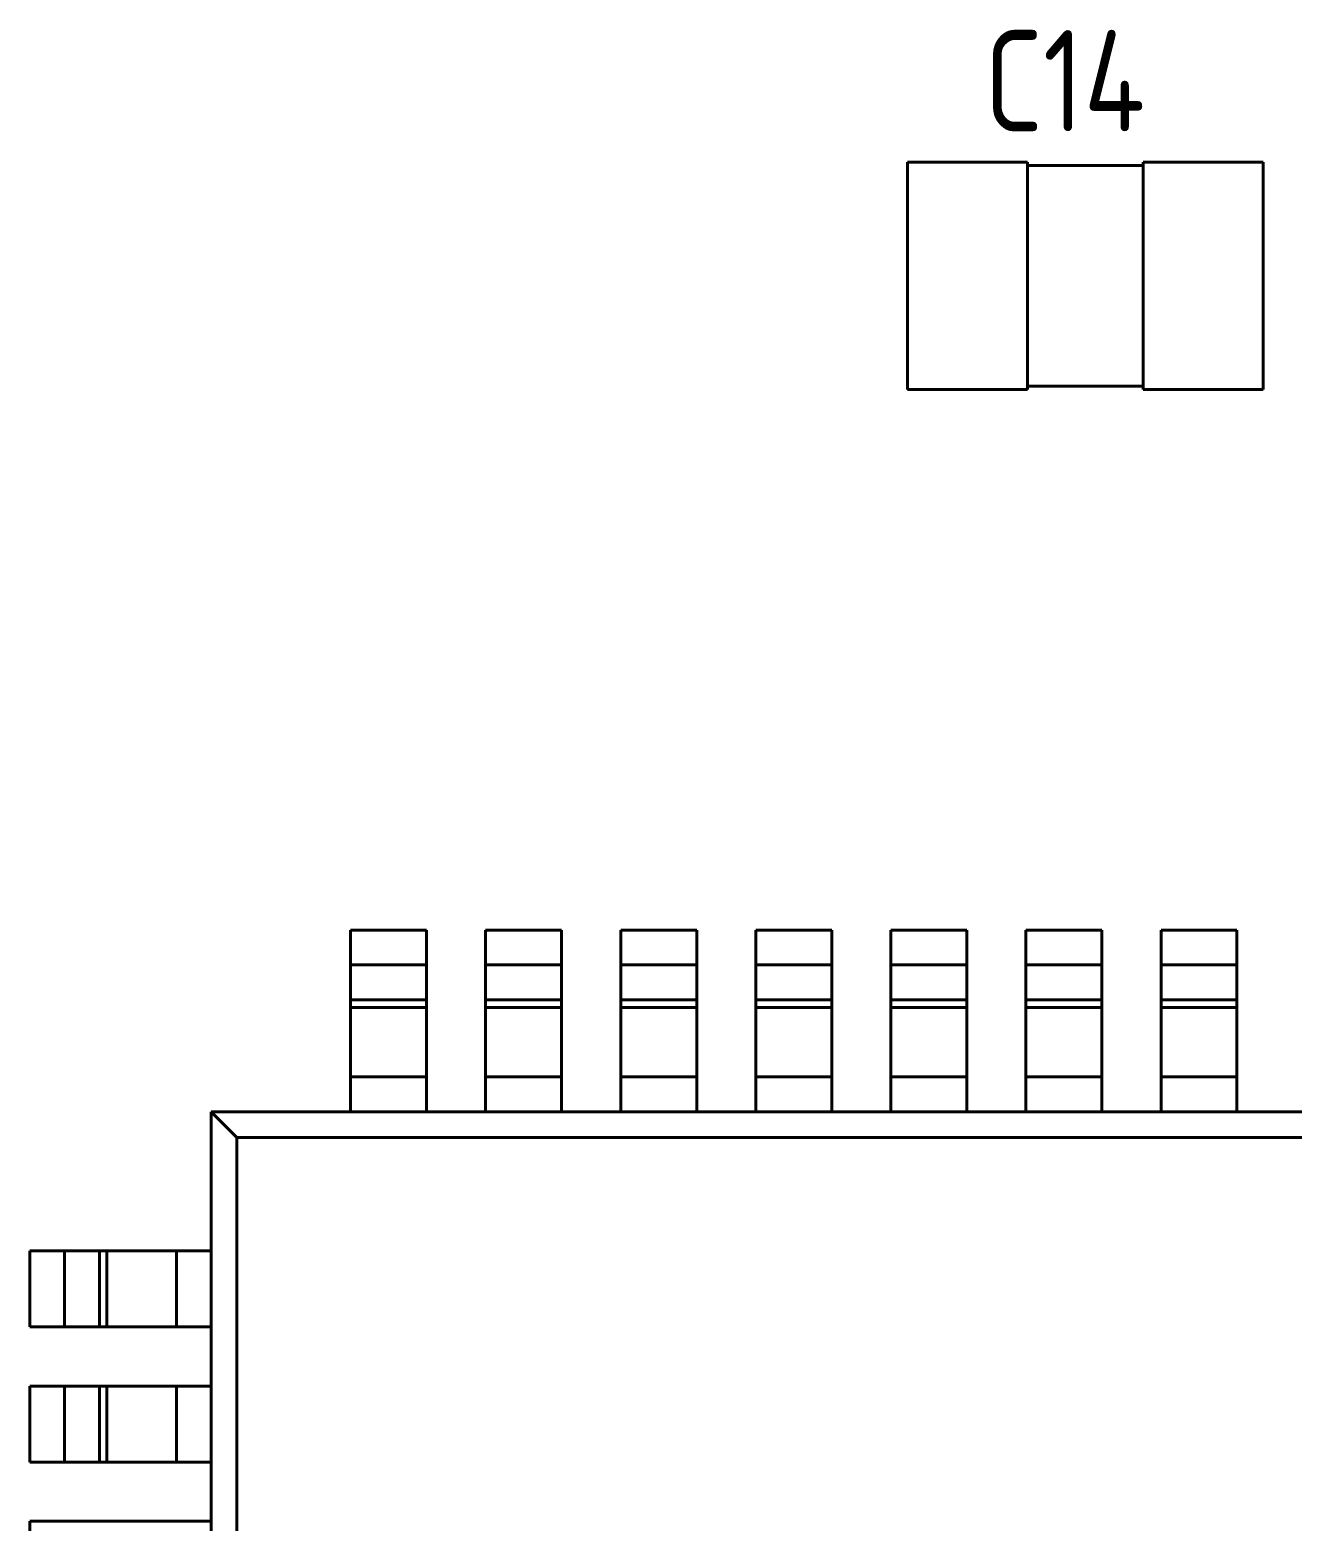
# Paper-space layout 'Layout1' of a CAD drawing. Extents: x -1 to 840, y -1 to 593.
# Drawn here: x 174.46 to 189.41, y 409.42 to 427.08 of the extents above; entities that cross this region are included whole.
import ezdxf

# ---------------------------------------------------------------- set-up
doc = ezdxf.new("R2010")
doc.units = 0
doc.header["$MEASUREMENT"] = 0
doc.layers.add('Основная', color=7, linetype='CONTINUOUS', lineweight=40)
doc.styles.add('GOST type A0', font='', dxfattribs={"oblique": 15, "height": 3.5})
doc.styles.get('GOST type A0').set_extended_font_data('GOST type A')

psp = doc.layouts.get("Layout1")

# ---------------------------------------------------------------- linework, layer by layer
at = {"layer": 'Основная'}
for p, q in [((186.273, 425.513), (184.851, 425.513)), ((184.851, 425.513), (184.851, 422.821)), ((184.851, 425.513), (184.851, 422.821)), ((186.273, 425.513), (184.851, 425.513)), ((186.273, 425.513), (184.851, 425.513)), ((184.851, 425.513), (184.851, 422.821)), ((184.851, 425.513), (184.851, 422.821)), ((186.273, 425.513), (184.851, 425.513)), ((186.273, 425.475), (186.273, 425.513)), ((186.273, 425.513), (186.273, 422.821)), ((186.273, 425.475), (186.273, 425.513)), ((186.273, 425.513), (186.273, 422.821)), ((187.645, 425.475), (186.273, 425.475)), ((187.645, 425.475), (186.273, 425.475)), ((187.645, 425.475), (186.273, 425.475)), ((187.645, 425.475), (186.273, 425.475)), ((189.067, 425.513), (187.645, 425.513)), ((187.645, 425.513), (187.645, 425.475)), ((187.645, 425.513), (187.645, 422.821)), ((189.067, 425.513), (187.645, 425.513)), ((189.067, 425.513), (187.645, 425.513)), ((187.645, 425.513), (187.645, 425.475)), ((187.645, 425.513), (187.645, 422.821)), ((189.067, 425.513), (187.645, 425.513)), ((189.067, 422.821), (189.067, 425.513)), ((189.067, 425.513), (189.067, 422.821)), ((189.067, 422.821), (189.067, 425.513)), ((189.067, 425.513), (189.067, 422.821)), ((184.851, 422.821), (186.273, 422.821)), ((186.273, 422.821), (184.851, 422.821)), ((184.851, 422.821), (186.273, 422.821)), ((186.273, 422.821), (184.851, 422.821)), ((186.273, 422.821), (186.273, 422.859)), ((186.273, 422.859), (187.645, 422.859)), ((187.645, 422.859), (186.273, 422.859)), ((186.273, 422.821), (186.273, 422.859)), ((186.273, 422.859), (187.645, 422.859)), ((187.645, 422.859), (186.273, 422.859)), ((187.645, 422.859), (187.645, 422.821)), ((187.645, 422.859), (187.645, 422.821)), ((187.645, 422.821), (189.067, 422.821)), ((189.067, 422.821), (187.645, 422.821)), ((187.645, 422.821), (189.067, 422.821)), ((189.067, 422.821), (187.645, 422.821)), ((179.156, 416.417), (178.256, 416.417)), ((178.256, 416.417), (178.256, 414.267)), ((178.256, 416.417), (178.256, 416.005)), ((179.156, 416.417), (178.256, 416.417)), ((179.156, 416.417), (178.256, 416.417)), ((178.256, 416.417), (178.256, 414.267)), ((178.256, 416.417), (178.256, 416.005)), ((179.156, 416.417), (178.256, 416.417)), ((179.156, 414.267), (179.156, 416.417)), ((179.156, 416.417), (179.156, 416.005)), ((179.156, 414.267), (179.156, 416.417)), ((179.156, 416.417), (179.156, 416.005)), ((180.756, 416.417), (179.856, 416.417)), ((179.856, 416.417), (179.856, 414.267)), ((179.856, 416.417), (179.856, 416.005)), ((180.756, 416.417), (179.856, 416.417)), ((180.756, 416.417), (179.856, 416.417)), ((179.856, 416.417), (179.856, 414.267)), ((179.856, 416.417), (179.856, 416.005)), ((180.756, 416.417), (179.856, 416.417)), ((180.756, 414.267), (180.756, 416.417)), ((180.756, 416.417), (180.756, 416.005)), ((180.756, 414.267), (180.756, 416.417)), ((180.756, 416.417), (180.756, 416.005)), ((182.356, 416.417), (181.456, 416.417)), ((181.456, 416.417), (181.456, 414.267)), ((181.456, 416.417), (181.456, 416.005)), ((182.356, 416.417), (181.456, 416.417)), ((182.356, 416.417), (181.456, 416.417)), ((181.456, 416.417), (181.456, 414.267)), ((181.456, 416.417), (181.456, 416.005)), ((182.356, 416.417), (181.456, 416.417)), ((182.356, 414.267), (182.356, 416.417)), ((182.356, 416.417), (182.356, 416.005)), ((182.356, 414.267), (182.356, 416.417)), ((182.356, 416.417), (182.356, 416.005)), ((183.956, 416.417), (183.056, 416.417)), ((183.056, 416.417), (183.056, 414.267)), ((183.056, 416.417), (183.056, 416.005)), ((183.056, 416.417), (183.956, 416.417)), ((183.956, 416.417), (183.056, 416.417)), ((183.056, 416.417), (183.056, 414.267)), ((183.056, 416.417), (183.056, 416.005)), ((183.056, 416.417), (183.956, 416.417)), ((183.956, 414.267), (183.956, 416.417)), ((183.956, 416.417), (183.956, 416.005)), ((183.956, 414.267), (183.956, 416.417)), ((183.956, 416.417), (183.956, 416.005)), ((185.556, 416.417), (184.656, 416.417)), ((184.656, 416.417), (184.656, 414.267)), ((184.656, 416.417), (184.656, 416.005)), ((185.556, 416.417), (184.656, 416.417)), ((185.556, 416.417), (184.656, 416.417)), ((184.656, 416.417), (184.656, 414.267)), ((184.656, 416.417), (184.656, 416.005)), ((185.556, 416.417), (184.656, 416.417)), ((185.556, 414.267), (185.556, 416.417)), ((185.556, 416.417), (185.556, 416.005)), ((185.556, 414.267), (185.556, 416.417)), ((185.556, 416.417), (185.556, 416.005)), ((187.156, 416.417), (186.256, 416.417)), ((186.256, 416.417), (186.256, 414.267)), ((186.256, 416.417), (186.256, 416.005)), ((187.156, 416.417), (186.256, 416.417)), ((187.156, 416.417), (186.256, 416.417)), ((186.256, 416.417), (186.256, 414.267)), ((186.256, 416.417), (186.256, 416.005)), ((187.156, 416.417), (186.256, 416.417)), ((187.156, 414.267), (187.156, 416.417)), ((187.156, 416.417), (187.156, 416.005)), ((187.156, 414.267), (187.156, 416.417)), ((187.156, 416.417), (187.156, 416.005)), ((188.756, 416.417), (187.856, 416.417)), ((187.856, 416.417), (187.856, 414.267)), ((187.856, 416.417), (187.856, 416.005)), ((188.756, 416.417), (187.856, 416.417)), ((188.756, 416.417), (187.856, 416.417)), ((187.856, 416.417), (187.856, 414.267)), ((187.856, 416.417), (187.856, 416.005)), ((188.756, 416.417), (187.856, 416.417)), ((188.756, 414.267), (188.756, 416.417)), ((188.756, 416.417), (188.756, 416.005)), ((188.756, 414.267), (188.756, 416.417)), ((188.756, 416.417), (188.756, 416.005)), ((178.256, 416.005), (178.256, 415.895)), ((179.156, 416.005), (178.256, 416.005)), ((178.256, 416.005), (178.256, 415.895)), ((179.156, 416.005), (178.256, 416.005)), ((179.156, 416.005), (179.156, 415.895)), ((179.156, 416.005), (179.156, 415.895)), ((179.856, 416.005), (179.856, 415.895)), ((180.756, 416.005), (179.856, 416.005)), ((179.856, 416.005), (179.856, 415.895)), ((180.756, 416.005), (179.856, 416.005)), ((180.756, 416.005), (180.756, 415.895)), ((180.756, 416.005), (180.756, 415.895)), ((181.456, 416.005), (181.456, 415.895)), ((182.356, 416.005), (181.456, 416.005)), ((181.456, 416.005), (181.456, 415.895)), ((182.356, 416.005), (181.456, 416.005)), ((182.356, 416.005), (182.356, 415.895)), ((182.356, 416.005), (182.356, 415.895)), ((183.056, 416.005), (183.056, 415.895)), ((183.056, 416.005), (183.956, 416.005)), ((183.056, 416.005), (183.056, 415.895)), ((183.056, 416.005), (183.956, 416.005)), ((183.956, 416.005), (183.956, 415.895)), ((183.956, 416.005), (183.956, 415.895)), ((184.656, 416.005), (184.656, 415.895)), ((185.556, 416.005), (184.656, 416.005)), ((184.656, 416.005), (184.656, 415.895)), ((185.556, 416.005), (184.656, 416.005)), ((185.556, 416.005), (185.556, 415.895)), ((185.556, 416.005), (185.556, 415.895)), ((186.256, 416.005), (186.256, 415.895)), ((187.156, 416.005), (186.256, 416.005)), ((186.256, 416.005), (186.256, 415.895)), ((187.156, 416.005), (186.256, 416.005)), ((187.156, 416.005), (187.156, 415.895)), ((187.156, 416.005), (187.156, 415.895)), ((187.856, 416.005), (187.856, 415.895)), ((188.756, 416.005), (187.856, 416.005)), ((187.856, 416.005), (187.856, 415.895)), ((188.756, 416.005), (187.856, 416.005)), ((188.756, 416.005), (188.756, 415.895)), ((188.756, 416.005), (188.756, 415.895)), ((178.256, 415.895), (178.256, 415.791)), ((178.256, 415.895), (178.256, 415.791)), ((179.156, 415.895), (179.156, 415.791)), ((179.156, 415.895), (179.156, 415.791)), ((179.856, 415.895), (179.856, 415.791)), ((179.856, 415.895), (179.856, 415.791)), ((180.756, 415.895), (180.756, 415.791)), ((180.756, 415.895), (180.756, 415.791)), ((181.456, 415.895), (181.456, 415.791)), ((181.456, 415.895), (181.456, 415.791)), ((182.356, 415.895), (182.356, 415.791)), ((182.356, 415.895), (182.356, 415.791)), ((183.056, 415.895), (183.056, 415.791)), ((183.056, 415.895), (183.056, 415.791)), ((183.956, 415.895), (183.956, 415.791)), ((183.956, 415.895), (183.956, 415.791)), ((184.656, 415.895), (184.656, 415.791)), ((184.656, 415.895), (184.656, 415.791)), ((185.556, 415.895), (185.556, 415.791)), ((185.556, 415.895), (185.556, 415.791)), ((186.256, 415.895), (186.256, 415.791)), ((186.256, 415.895), (186.256, 415.791)), ((187.156, 415.895), (187.156, 415.791)), ((187.156, 415.895), (187.156, 415.791)), ((187.856, 415.895), (187.856, 415.791)), ((187.856, 415.895), (187.856, 415.791)), ((188.756, 415.895), (188.756, 415.791)), ((188.756, 415.895), (188.756, 415.791)), ((178.256, 415.791), (178.256, 415.703)), ((178.256, 415.791), (178.256, 415.703)), ((178.256, 415.703), (178.256, 415.635)), ((178.256, 415.703), (178.256, 415.635)), ((179.156, 415.791), (179.156, 415.703)), ((179.156, 415.791), (179.156, 415.703)), ((179.156, 415.703), (179.156, 415.635)), ((179.156, 415.703), (179.156, 415.635)), ((179.856, 415.791), (179.856, 415.703)), ((179.856, 415.791), (179.856, 415.703)), ((179.856, 415.703), (179.856, 415.635)), ((179.856, 415.703), (179.856, 415.635)), ((180.756, 415.791), (180.756, 415.703)), ((180.756, 415.791), (180.756, 415.703)), ((180.756, 415.703), (180.756, 415.635)), ((180.756, 415.703), (180.756, 415.635)), ((181.456, 415.791), (181.456, 415.703)), ((181.456, 415.791), (181.456, 415.703)), ((181.456, 415.703), (181.456, 415.635)), ((181.456, 415.703), (181.456, 415.635)), ((182.356, 415.791), (182.356, 415.703)), ((182.356, 415.791), (182.356, 415.703)), ((182.356, 415.703), (182.356, 415.635)), ((182.356, 415.703), (182.356, 415.635)), ((183.056, 415.791), (183.056, 415.703)), ((183.056, 415.791), (183.056, 415.703)), ((183.056, 415.703), (183.056, 415.635)), ((183.056, 415.703), (183.056, 415.635)), ((183.956, 415.791), (183.956, 415.703)), ((183.956, 415.791), (183.956, 415.703)), ((183.956, 415.703), (183.956, 415.635)), ((183.956, 415.703), (183.956, 415.635)), ((184.656, 415.791), (184.656, 415.703)), ((184.656, 415.791), (184.656, 415.703)), ((184.656, 415.703), (184.656, 415.635)), ((184.656, 415.703), (184.656, 415.635)), ((185.556, 415.791), (185.556, 415.703)), ((185.556, 415.791), (185.556, 415.703)), ((185.556, 415.703), (185.556, 415.635)), ((185.556, 415.703), (185.556, 415.635)), ((186.256, 415.791), (186.256, 415.703)), ((186.256, 415.791), (186.256, 415.703)), ((186.256, 415.703), (186.256, 415.635)), ((186.256, 415.703), (186.256, 415.635)), ((187.156, 415.791), (187.156, 415.703)), ((187.156, 415.791), (187.156, 415.703)), ((187.156, 415.703), (187.156, 415.635)), ((187.156, 415.703), (187.156, 415.635)), ((187.856, 415.791), (187.856, 415.703)), ((187.856, 415.791), (187.856, 415.703)), ((187.856, 415.703), (187.856, 415.635)), ((187.856, 415.703), (187.856, 415.635)), ((188.756, 415.791), (188.756, 415.703)), ((188.756, 415.791), (188.756, 415.703)), ((188.756, 415.703), (188.756, 415.635)), ((188.756, 415.703), (188.756, 415.635)), ((178.256, 415.635), (178.256, 415.593)), ((178.256, 415.635), (178.256, 415.593)), ((178.256, 415.593), (178.256, 415.503)), ((179.156, 415.593), (178.256, 415.593)), ((178.256, 415.593), (178.256, 415.503)), ((179.156, 415.593), (178.256, 415.593)), ((178.256, 415.503), (178.256, 415.417)), ((179.156, 415.503), (178.256, 415.503)), ((178.256, 415.503), (178.256, 415.417)), ((179.156, 415.503), (178.256, 415.503)), ((179.156, 415.635), (179.156, 415.593)), ((179.156, 415.635), (179.156, 415.593)), ((179.156, 415.593), (179.156, 415.503)), ((179.156, 415.593), (179.156, 415.503)), ((179.156, 415.503), (179.156, 415.417)), ((179.156, 415.503), (179.156, 415.417)), ((179.856, 415.635), (179.856, 415.593)), ((179.856, 415.635), (179.856, 415.593)), ((179.856, 415.593), (179.856, 415.503)), ((180.756, 415.593), (179.856, 415.593)), ((179.856, 415.593), (179.856, 415.503)), ((180.756, 415.593), (179.856, 415.593)), ((179.856, 415.503), (179.856, 415.417)), ((180.756, 415.503), (179.856, 415.503)), ((179.856, 415.503), (179.856, 415.417)), ((180.756, 415.503), (179.856, 415.503)), ((180.756, 415.635), (180.756, 415.593)), ((180.756, 415.635), (180.756, 415.593)), ((180.756, 415.593), (180.756, 415.503)), ((180.756, 415.593), (180.756, 415.503)), ((180.756, 415.503), (180.756, 415.417)), ((180.756, 415.503), (180.756, 415.417)), ((181.456, 415.635), (181.456, 415.593)), ((181.456, 415.635), (181.456, 415.593)), ((181.456, 415.593), (181.456, 415.503)), ((182.356, 415.593), (181.456, 415.593)), ((181.456, 415.593), (181.456, 415.503)), ((182.356, 415.593), (181.456, 415.593)), ((181.456, 415.503), (181.456, 415.417)), ((182.356, 415.503), (181.456, 415.503)), ((181.456, 415.503), (181.456, 415.417)), ((182.356, 415.503), (181.456, 415.503)), ((182.356, 415.635), (182.356, 415.593)), ((182.356, 415.635), (182.356, 415.593)), ((182.356, 415.593), (182.356, 415.503)), ((182.356, 415.593), (182.356, 415.503)), ((182.356, 415.503), (182.356, 415.417)), ((182.356, 415.503), (182.356, 415.417)), ((183.056, 415.635), (183.056, 415.593)), ((183.056, 415.635), (183.056, 415.593)), ((183.056, 415.593), (183.056, 415.503)), ((183.056, 415.593), (183.956, 415.593)), ((183.056, 415.593), (183.056, 415.503)), ((183.056, 415.593), (183.956, 415.593)), ((183.056, 415.503), (183.056, 415.417)), ((183.056, 415.503), (183.956, 415.503)), ((183.056, 415.503), (183.056, 415.417)), ((183.056, 415.503), (183.956, 415.503)), ((183.956, 415.635), (183.956, 415.593)), ((183.956, 415.635), (183.956, 415.593)), ((183.956, 415.593), (183.956, 415.503)), ((183.956, 415.593), (183.956, 415.503)), ((183.956, 415.503), (183.956, 415.417)), ((183.956, 415.503), (183.956, 415.417)), ((184.656, 415.635), (184.656, 415.593)), ((184.656, 415.635), (184.656, 415.593)), ((184.656, 415.593), (184.656, 415.503)), ((185.556, 415.593), (184.656, 415.593)), ((184.656, 415.593), (184.656, 415.503)), ((185.556, 415.593), (184.656, 415.593)), ((184.656, 415.503), (184.656, 415.417)), ((185.556, 415.503), (184.656, 415.503)), ((184.656, 415.503), (184.656, 415.417)), ((185.556, 415.503), (184.656, 415.503)), ((185.556, 415.635), (185.556, 415.593)), ((185.556, 415.635), (185.556, 415.593)), ((185.556, 415.593), (185.556, 415.503)), ((185.556, 415.593), (185.556, 415.503)), ((185.556, 415.503), (185.556, 415.417)), ((185.556, 415.503), (185.556, 415.417)), ((186.256, 415.635), (186.256, 415.593)), ((186.256, 415.635), (186.256, 415.593)), ((186.256, 415.593), (186.256, 415.503)), ((187.156, 415.593), (186.256, 415.593)), ((186.256, 415.593), (186.256, 415.503)), ((187.156, 415.593), (186.256, 415.593)), ((186.256, 415.503), (186.256, 415.417)), ((187.156, 415.503), (186.256, 415.503)), ((186.256, 415.503), (186.256, 415.417)), ((187.156, 415.503), (186.256, 415.503)), ((187.156, 415.635), (187.156, 415.593)), ((187.156, 415.635), (187.156, 415.593)), ((187.156, 415.593), (187.156, 415.503)), ((187.156, 415.593), (187.156, 415.503)), ((187.156, 415.503), (187.156, 415.417)), ((187.156, 415.503), (187.156, 415.417)), ((187.856, 415.635), (187.856, 415.593)), ((187.856, 415.635), (187.856, 415.593)), ((187.856, 415.593), (187.856, 415.503)), ((188.756, 415.593), (187.856, 415.593)), ((187.856, 415.593), (187.856, 415.503)), ((188.756, 415.593), (187.856, 415.593)), ((187.856, 415.503), (187.856, 415.417)), ((188.756, 415.503), (187.856, 415.503)), ((187.856, 415.503), (187.856, 415.417)), ((188.756, 415.503), (187.856, 415.503)), ((188.756, 415.635), (188.756, 415.593)), ((188.756, 415.635), (188.756, 415.593)), ((188.756, 415.593), (188.756, 415.503)), ((188.756, 415.593), (188.756, 415.503)), ((188.756, 415.503), (188.756, 415.417)), ((188.756, 415.503), (188.756, 415.417)), ((178.256, 415.417), (178.256, 415.283)), ((178.256, 415.417), (178.256, 415.283)), ((179.156, 415.417), (179.156, 415.283)), ((179.156, 415.417), (179.156, 415.283)), ((179.856, 415.417), (179.856, 415.283)), ((179.856, 415.417), (179.856, 415.283)), ((180.756, 415.417), (180.756, 415.283)), ((180.756, 415.417), (180.756, 415.283)), ((181.456, 415.417), (181.456, 415.283)), ((181.456, 415.417), (181.456, 415.283)), ((182.356, 415.417), (182.356, 415.283)), ((182.356, 415.417), (182.356, 415.283)), ((183.056, 415.417), (183.056, 415.283)), ((183.056, 415.417), (183.056, 415.283)), ((183.956, 415.417), (183.956, 415.283)), ((183.956, 415.417), (183.956, 415.283)), ((184.656, 415.417), (184.656, 415.283)), ((184.656, 415.417), (184.656, 415.283)), ((185.556, 415.417), (185.556, 415.283)), ((185.556, 415.417), (185.556, 415.283)), ((186.256, 415.417), (186.256, 415.283)), ((186.256, 415.417), (186.256, 415.283)), ((187.156, 415.417), (187.156, 415.283)), ((187.156, 415.417), (187.156, 415.283)), ((187.856, 415.417), (187.856, 415.283)), ((187.856, 415.417), (187.856, 415.283)), ((188.756, 415.417), (188.756, 415.283)), ((188.756, 415.417), (188.756, 415.283)), ((178.256, 415.283), (178.256, 415.105)), ((178.256, 415.283), (178.256, 415.105)), ((179.156, 415.283), (179.156, 415.105)), ((179.156, 415.283), (179.156, 415.105)), ((179.856, 415.283), (179.856, 415.105)), ((179.856, 415.283), (179.856, 415.105)), ((180.756, 415.283), (180.756, 415.105)), ((180.756, 415.283), (180.756, 415.105)), ((181.456, 415.283), (181.456, 415.105)), ((181.456, 415.283), (181.456, 415.105)), ((182.356, 415.283), (182.356, 415.105)), ((182.356, 415.283), (182.356, 415.105)), ((183.056, 415.283), (183.056, 415.105)), ((183.056, 415.283), (183.056, 415.105)), ((183.956, 415.283), (183.956, 415.105)), ((183.956, 415.283), (183.956, 415.105)), ((184.656, 415.283), (184.656, 415.105)), ((184.656, 415.283), (184.656, 415.105)), ((185.556, 415.283), (185.556, 415.105)), ((185.556, 415.283), (185.556, 415.105)), ((186.256, 415.283), (186.256, 415.105)), ((186.256, 415.283), (186.256, 415.105)), ((187.156, 415.283), (187.156, 415.105)), ((187.156, 415.283), (187.156, 415.105)), ((187.856, 415.283), (187.856, 415.105)), ((187.856, 415.283), (187.856, 415.105)), ((188.756, 415.283), (188.756, 415.105)), ((188.756, 415.283), (188.756, 415.105)), ((178.256, 415.105), (178.256, 414.899)), ((178.256, 415.105), (178.256, 414.899)), ((179.156, 415.105), (179.156, 414.899)), ((179.156, 415.105), (179.156, 414.899)), ((179.856, 415.105), (179.856, 414.899)), ((179.856, 415.105), (179.856, 414.899)), ((180.756, 415.105), (180.756, 414.899)), ((180.756, 415.105), (180.756, 414.899)), ((181.456, 415.105), (181.456, 414.899)), ((181.456, 415.105), (181.456, 414.899)), ((182.356, 415.105), (182.356, 414.899)), ((182.356, 415.105), (182.356, 414.899)), ((183.056, 415.105), (183.056, 414.899)), ((183.056, 415.105), (183.056, 414.899)), ((183.956, 415.105), (183.956, 414.899)), ((183.956, 415.105), (183.956, 414.899)), ((184.656, 415.105), (184.656, 414.899)), ((184.656, 415.105), (184.656, 414.899)), ((185.556, 415.105), (185.556, 414.899)), ((185.556, 415.105), (185.556, 414.899)), ((186.256, 415.105), (186.256, 414.899)), ((186.256, 415.105), (186.256, 414.899)), ((187.156, 415.105), (187.156, 414.899)), ((187.156, 415.105), (187.156, 414.899)), ((187.856, 415.105), (187.856, 414.899)), ((187.856, 415.105), (187.856, 414.899)), ((188.756, 415.105), (188.756, 414.899)), ((188.756, 415.105), (188.756, 414.899)), ((178.256, 414.899), (178.256, 414.679)), ((178.256, 414.899), (178.256, 414.679)), ((179.156, 414.899), (179.156, 414.679)), ((179.156, 414.899), (179.156, 414.679)), ((179.856, 414.899), (179.856, 414.679)), ((179.856, 414.899), (179.856, 414.679)), ((180.756, 414.899), (180.756, 414.679)), ((180.756, 414.899), (180.756, 414.679)), ((181.456, 414.899), (181.456, 414.679)), ((181.456, 414.899), (181.456, 414.679)), ((182.356, 414.899), (182.356, 414.679)), ((182.356, 414.899), (182.356, 414.679)), ((183.056, 414.899), (183.056, 414.679)), ((183.056, 414.899), (183.056, 414.679)), ((183.956, 414.899), (183.956, 414.679)), ((183.956, 414.899), (183.956, 414.679)), ((184.656, 414.899), (184.656, 414.679)), ((184.656, 414.899), (184.656, 414.679)), ((185.556, 414.899), (185.556, 414.679)), ((185.556, 414.899), (185.556, 414.679)), ((186.256, 414.899), (186.256, 414.679)), ((186.256, 414.899), (186.256, 414.679)), ((187.156, 414.899), (187.156, 414.679)), ((187.156, 414.899), (187.156, 414.679)), ((187.856, 414.899), (187.856, 414.679)), ((187.856, 414.899), (187.856, 414.679)), ((188.756, 414.899), (188.756, 414.679)), ((188.756, 414.899), (188.756, 414.679)), ((178.256, 414.679), (178.256, 414.267)), ((179.156, 414.679), (178.256, 414.679)), ((178.256, 414.679), (178.256, 414.267)), ((179.156, 414.679), (178.256, 414.679)), ((179.156, 414.679), (179.156, 414.267)), ((179.156, 414.679), (179.156, 414.267)), ((179.856, 414.679), (179.856, 414.267)), ((180.756, 414.679), (179.856, 414.679)), ((179.856, 414.679), (179.856, 414.267)), ((180.756, 414.679), (179.856, 414.679)), ((180.756, 414.679), (180.756, 414.267)), ((180.756, 414.679), (180.756, 414.267)), ((181.456, 414.679), (181.456, 414.267)), ((182.356, 414.679), (181.456, 414.679)), ((181.456, 414.679), (181.456, 414.267)), ((182.356, 414.679), (181.456, 414.679)), ((182.356, 414.679), (182.356, 414.267)), ((182.356, 414.679), (182.356, 414.267)), ((183.056, 414.679), (183.056, 414.267)), ((183.056, 414.679), (183.956, 414.679)), ((183.056, 414.679), (183.056, 414.267)), ((183.056, 414.679), (183.956, 414.679)), ((183.956, 414.679), (183.956, 414.267)), ((183.956, 414.679), (183.956, 414.267)), ((184.656, 414.679), (184.656, 414.267)), ((185.556, 414.679), (184.656, 414.679)), ((184.656, 414.679), (184.656, 414.267)), ((185.556, 414.679), (184.656, 414.679)), ((185.556, 414.679), (185.556, 414.267)), ((185.556, 414.679), (185.556, 414.267)), ((186.256, 414.679), (186.256, 414.267)), ((187.156, 414.679), (186.256, 414.679)), ((186.256, 414.679), (186.256, 414.267)), ((187.156, 414.679), (186.256, 414.679)), ((187.156, 414.679), (187.156, 414.267)), ((187.156, 414.679), (187.156, 414.267)), ((187.856, 414.679), (187.856, 414.267)), ((188.756, 414.679), (187.856, 414.679)), ((187.856, 414.679), (187.856, 414.267)), ((188.756, 414.679), (187.856, 414.679)), ((188.756, 414.679), (188.756, 414.267)), ((188.756, 414.679), (188.756, 414.267)), ((178.256, 414.267), (176.606, 414.267)), ((176.606, 414.267), (176.606, 412.617)), ((176.606, 414.267), (196.806, 414.267)), ((176.606, 414.267), (176.91, 413.963)), ((176.606, 414.267), (176.606, 394.067)), ((178.256, 414.267), (176.606, 414.267)), ((176.606, 414.267), (176.606, 412.617)), ((176.606, 414.267), (196.806, 414.267)), ((176.606, 414.267), (176.91, 413.963)), ((176.606, 414.267), (176.606, 394.067)), ((179.856, 414.267), (179.156, 414.267)), ((179.856, 414.267), (179.156, 414.267)), ((181.456, 414.267), (180.756, 414.267)), ((181.456, 414.267), (180.756, 414.267)), ((183.056, 414.267), (182.356, 414.267)), ((183.056, 414.267), (182.356, 414.267)), ((184.656, 414.267), (183.956, 414.267)), ((184.656, 414.267), (183.956, 414.267)), ((186.256, 414.267), (185.556, 414.267)), ((186.256, 414.267), (185.556, 414.267)), ((187.856, 414.267), (187.156, 414.267)), ((187.856, 414.267), (187.156, 414.267)), ((189.456, 414.267), (188.756, 414.267)), ((189.456, 414.267), (188.756, 414.267)), ((176.91, 413.963), (196.502, 413.963)), ((176.91, 413.963), (176.91, 394.371)), ((176.91, 413.963), (196.502, 413.963)), ((176.91, 413.963), (176.91, 394.371)), ((176.606, 412.617), (174.456, 412.617)), ((174.456, 412.617), (174.456, 411.717)), ((174.868, 412.617), (174.456, 412.617)), ((174.456, 412.617), (174.456, 411.717)), ((176.606, 412.617), (174.456, 412.617)), ((174.456, 412.617), (174.456, 411.717)), ((174.868, 412.617), (174.456, 412.617)), ((174.456, 412.617), (174.456, 411.717)), ((174.978, 412.617), (174.868, 412.617)), ((174.868, 412.617), (174.868, 411.717)), ((174.978, 412.617), (174.868, 412.617)), ((174.868, 412.617), (174.868, 411.717)), ((175.082, 412.617), (174.978, 412.617)), ((175.082, 412.617), (174.978, 412.617)), ((175.17, 412.617), (175.082, 412.617)), ((175.17, 412.617), (175.082, 412.617)), ((175.238, 412.617), (175.17, 412.617)), ((175.238, 412.617), (175.17, 412.617)), ((175.28, 412.617), (175.238, 412.617)), ((175.28, 412.617), (175.238, 412.617)), ((175.37, 412.617), (175.28, 412.617)), ((175.28, 412.617), (175.28, 411.717)), ((175.37, 412.617), (175.28, 412.617)), ((175.28, 412.617), (175.28, 411.717)), ((175.456, 412.617), (175.37, 412.617)), ((175.37, 412.617), (175.37, 411.717)), ((175.456, 412.617), (175.37, 412.617)), ((175.37, 412.617), (175.37, 411.717)), ((175.59, 412.617), (175.456, 412.617)), ((175.59, 412.617), (175.456, 412.617)), ((175.768, 412.617), (175.59, 412.617)), ((175.768, 412.617), (175.59, 412.617)), ((175.768, 412.617), (175.974, 412.617)), ((175.768, 412.617), (175.974, 412.617)), ((176.194, 412.617), (175.974, 412.617)), ((176.194, 412.617), (175.974, 412.617)), ((176.606, 412.617), (176.194, 412.617)), ((176.194, 412.617), (176.194, 411.717)), ((176.606, 412.617), (176.194, 412.617)), ((176.194, 412.617), (176.194, 411.717)), ((174.456, 411.717), (176.606, 411.717)), ((174.868, 411.717), (174.456, 411.717)), ((174.456, 411.717), (176.606, 411.717)), ((174.868, 411.717), (174.456, 411.717)), ((174.978, 411.717), (174.868, 411.717)), ((174.978, 411.717), (174.868, 411.717)), ((175.082, 411.717), (174.978, 411.717)), ((175.082, 411.717), (174.978, 411.717)), ((175.17, 411.717), (175.082, 411.717)), ((175.17, 411.717), (175.082, 411.717)), ((175.238, 411.717), (175.17, 411.717)), ((175.238, 411.717), (175.17, 411.717)), ((175.28, 411.717), (175.238, 411.717)), ((175.28, 411.717), (175.238, 411.717)), ((175.37, 411.717), (175.28, 411.717)), ((175.37, 411.717), (175.28, 411.717)), ((175.456, 411.717), (175.37, 411.717)), ((175.456, 411.717), (175.37, 411.717)), ((175.59, 411.717), (175.456, 411.717)), ((175.59, 411.717), (175.456, 411.717)), ((175.768, 411.717), (175.59, 411.717)), ((175.768, 411.717), (175.59, 411.717)), ((175.974, 411.717), (175.768, 411.717)), ((175.974, 411.717), (175.768, 411.717)), ((176.194, 411.717), (175.974, 411.717)), ((176.194, 411.717), (175.974, 411.717)), ((176.606, 411.717), (176.194, 411.717)), ((176.606, 411.717), (176.194, 411.717)), ((176.606, 411.717), (176.606, 411.017)), ((176.606, 411.717), (176.606, 411.017)), ((176.606, 411.017), (174.456, 411.017)), ((174.456, 411.017), (174.456, 410.117)), ((174.868, 411.017), (174.456, 411.017)), ((174.456, 411.017), (174.456, 410.117)), ((176.606, 411.017), (174.456, 411.017)), ((174.456, 411.017), (174.456, 410.117)), ((174.868, 411.017), (174.456, 411.017)), ((174.456, 411.017), (174.456, 410.117)), ((174.978, 411.017), (174.868, 411.017)), ((174.868, 411.017), (174.868, 410.117)), ((174.978, 411.017), (174.868, 411.017)), ((174.868, 411.017), (174.868, 410.117)), ((175.082, 411.017), (174.978, 411.017)), ((175.082, 411.017), (174.978, 411.017)), ((175.17, 411.017), (175.082, 411.017)), ((175.17, 411.017), (175.082, 411.017)), ((175.238, 411.017), (175.17, 411.017)), ((175.238, 411.017), (175.17, 411.017)), ((175.28, 411.017), (175.238, 411.017)), ((175.28, 411.017), (175.238, 411.017)), ((175.37, 411.017), (175.28, 411.017)), ((175.28, 411.017), (175.28, 410.117)), ((175.37, 411.017), (175.28, 411.017)), ((175.28, 411.017), (175.28, 410.117)), ((175.456, 411.017), (175.37, 411.017)), ((175.37, 411.017), (175.37, 410.117)), ((175.456, 411.017), (175.37, 411.017)), ((175.37, 411.017), (175.37, 410.117)), ((175.59, 411.017), (175.456, 411.017)), ((175.59, 411.017), (175.456, 411.017)), ((175.768, 411.017), (175.59, 411.017)), ((175.768, 411.017), (175.59, 411.017)), ((175.974, 411.017), (175.768, 411.017)), ((175.974, 411.017), (175.768, 411.017)), ((176.194, 411.017), (175.974, 411.017)), ((176.194, 411.017), (175.974, 411.017)), ((176.606, 411.017), (176.194, 411.017)), ((176.194, 411.017), (176.194, 410.117)), ((176.606, 411.017), (176.194, 411.017)), ((176.194, 411.017), (176.194, 410.117)), ((174.456, 410.117), (176.606, 410.117)), ((174.868, 410.117), (174.456, 410.117)), ((174.456, 410.117), (176.606, 410.117)), ((174.868, 410.117), (174.456, 410.117)), ((174.978, 410.117), (174.868, 410.117)), ((174.978, 410.117), (174.868, 410.117)), ((175.082, 410.117), (174.978, 410.117)), ((175.082, 410.117), (174.978, 410.117)), ((175.17, 410.117), (175.082, 410.117)), ((175.17, 410.117), (175.082, 410.117)), ((175.238, 410.117), (175.17, 410.117)), ((175.238, 410.117), (175.17, 410.117)), ((175.28, 410.117), (175.238, 410.117)), ((175.28, 410.117), (175.238, 410.117)), ((175.37, 410.117), (175.28, 410.117)), ((175.37, 410.117), (175.28, 410.117)), ((175.456, 410.117), (175.37, 410.117)), ((175.456, 410.117), (175.37, 410.117)), ((175.59, 410.117), (175.456, 410.117)), ((175.59, 410.117), (175.456, 410.117)), ((175.768, 410.117), (175.59, 410.117)), ((175.768, 410.117), (175.59, 410.117)), ((175.974, 410.117), (175.768, 410.117)), ((175.974, 410.117), (175.768, 410.117)), ((176.194, 410.117), (175.974, 410.117)), ((176.194, 410.117), (175.974, 410.117)), ((176.606, 410.117), (176.194, 410.117)), ((176.606, 410.117), (176.194, 410.117)), ((176.606, 410.117), (176.606, 409.417)), ((176.606, 410.117), (176.606, 409.417)), ((176.606, 409.417), (174.456, 409.417)), ((174.456, 409.417), (174.456, 408.517)), ((176.606, 409.417), (174.456, 409.417)), ((174.456, 409.417), (174.456, 408.517))]:
    psp.add_line(p, q, dxfattribs=at)

# ---------------------------------------------------------------- texts
at = {"layer": 'Основная', "style": 'GOST type A0'}
psp.add_text('C14', height=1.2, dxfattribs=at).set_placement((185.763, 425.878))

doc.saveas('drawing.dxf')
